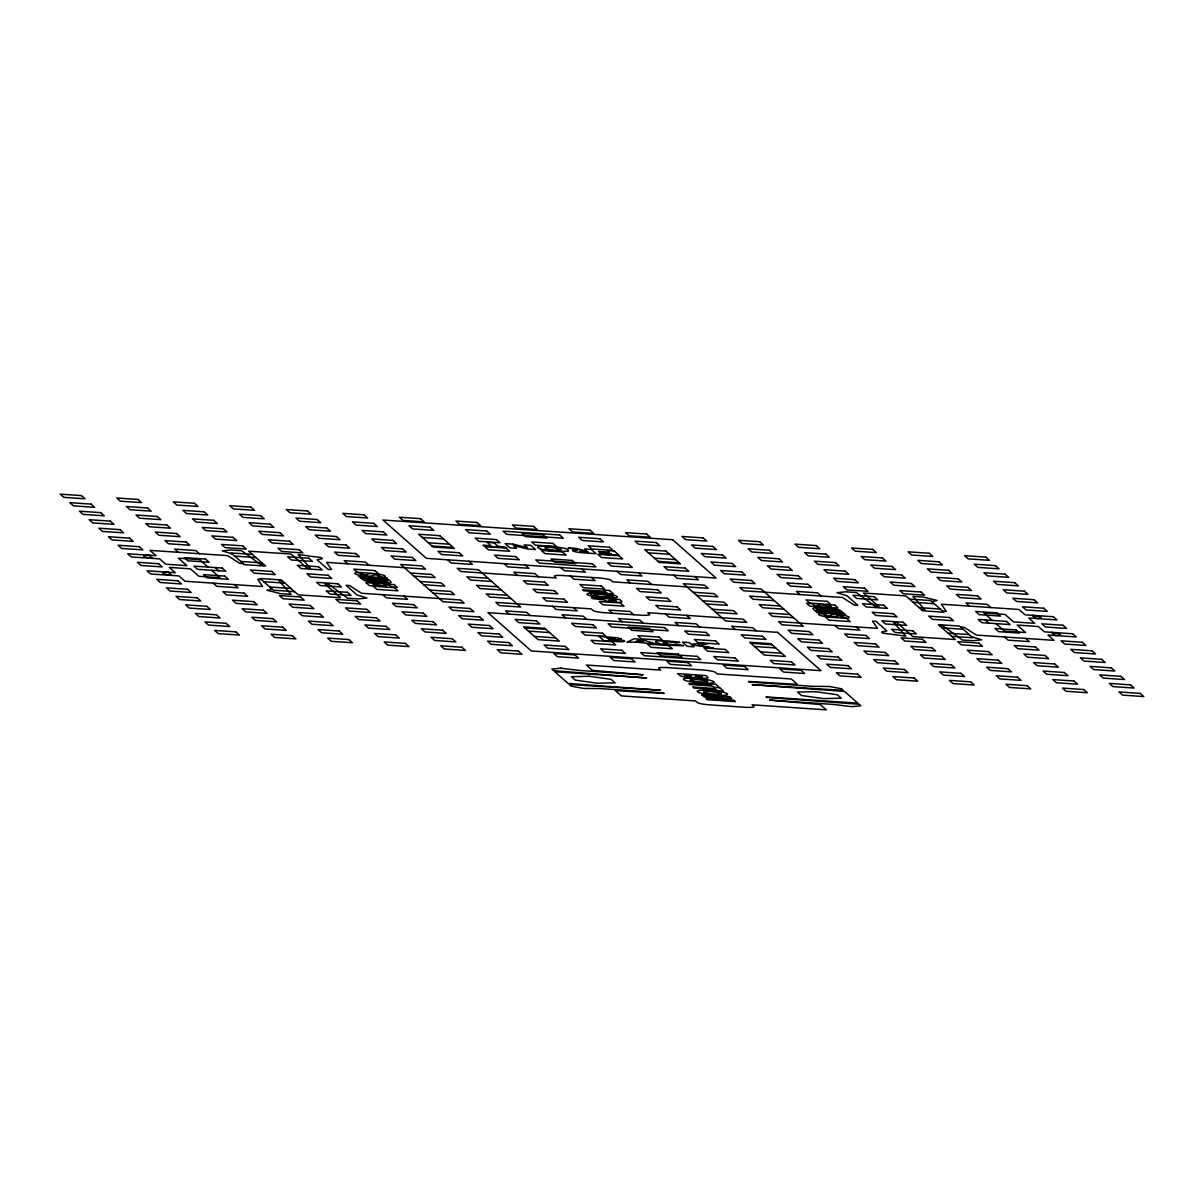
<?xml version="1.0" encoding="UTF-8"?>
<svg xmlns="http://www.w3.org/2000/svg" width="1204" height="1204" viewBox="0 0 1204 1204"><rect width="100%" height="100%" fill="white"/><g stroke="black" fill="none" stroke-linecap="round" stroke-linejoin="round"><path stroke-width="1.5" d="M703.678 692.149L709.337 691.487L719.932 692.857A8.338 1.114 5.3 0 1 721.091 693.79M384.964 581.532L374.489 581.547L367.671 579.41L384.979 581.366M819.036 609.209L829.511 609.179L836.328 611.301L819.036 609.42M379.501 575.858L379.531 575.813A8.157 1.099 5.3 0 1 379.17 576.024M824.469 614.913L824.559 614.823A8.157 1.099 5.3 0 1 824.83 614.687M830.564 615.485L831.151 615.078A11.438 1.535 5.3 0 1 832.205 614.762A8.262 1.114 5.3 0 1 834.221 614.597L837.096 614.687A11.92 1.595 5.3 0 1 838.797 614.808L841.972 615.139A8.624 1.159 5.3 0 1 845.328 615.696A10.61 1.415 5.3 0 1 847.631 616.343A14.915 2.002 5.3 0 1 848.775 616.899A16.991 2.273 5.3 0 1 848.82 617.803L847.977 618.103A11.754 1.58 5.3 0 1 846.623 618.299L825.342 616.945L828.954 620.135L850.159 621.58L846.532 618.374L841.295 617.321A7.781 1.038 5.3 0 0 842.469 617.185L842.649 617.14A10.114 1.355 5.3 0 0 843.101 617.005L843.282 616.899A6.968 0.933 5.3 0 0 842.845 616.373L838.345 615.771M367.175 574.594L367.476 574.353A24.426 3.266 5.3 0 1 368.108 573.977A9.09 1.219 5.3 0 1 369.237 573.736A7.299 0.978 5.3 0 1 371.253 573.646L378.583 574.188A8.548 1.144 5.3 0 1 381.773 574.759A11.062 1.49 5.3 0 1 383.941 575.392A16.269 2.182 5.3 0 1 385.114 576.024A15.05 2.017 5.3 0 1 385.054 576.701A12.913 1.731 5.3 0 1 383.233 577.183L377.89 576.204A6.336 0.843 5.3 0 0 379.155 576.024M836.87 616.087L836.675 616.237A24.426 3.266 5.3 0 1 835.892 616.749A9.09 1.219 5.3 0 1 834.763 616.99A7.299 0.978 5.3 0 1 832.747 617.08L825.417 616.538A8.548 1.144 5.3 0 1 822.227 615.966A11.062 1.49 5.3 0 1 820.059 615.334A16.269 2.182 5.3 0 1 818.886 614.702A15.05 2.017 5.3 0 1 818.946 614.025A12.913 1.731 5.3 0 1 820.767 613.543L826.11 614.507A6.336 0.843 5.3 0 0 824.845 614.687M830.73 615.364L830.459 615.575A11.543 1.55 5.3 0 1 829.917 615.861L825.011 615.379A7.435 0.993 5.3 0 1 824.424 614.913M579.786 551.191L587.356 551.417L588.485 552.41L584.843 552.154M272.134 589.132L266.882 590.246L280.502 593.632L291.097 594.355L278.952 580.749L282.473 580.99M931.866 601.579L937.118 600.465L923.498 597.094L912.903 596.371L925.048 609.961L921.527 609.721M615.891 601.082L609.299 600.209M617.532 640.573L609.525 640.302L608.411 639.324L612.204 639.58A8.308 1.114 5.3 0 1 615.861 639.911L617.577 640.377M676.031 642.77L679.869 642.394A10.384 1.385 5.3 0 0 678.123 642.078L674.646 641.612A17.428 2.333 5.3 0 0 668.581 641.04L667.001 640.949A16.736 2.242 5.3 0 0 662.08 640.784M365.655 574.955L361.23 574.383A6.968 0.933 5.3 0 1 360.733 573.826L360.899 573.721A10.114 1.355 5.3 0 1 361.35 573.571L361.531 573.54A7.781 1.038 5.3 0 1 362.69 573.405L357.392 572.412A11.754 1.58 5.3 0 0 356.023 572.622L355.18 572.923A16.991 2.273 5.3 0 0 355.21 573.811A14.915 2.002 5.3 0 0 356.369 574.383A10.61 1.415 5.3 0 0 358.672 575.015A8.624 1.159 5.3 0 0 362.028 575.587L365.203 575.918A11.92 1.595 5.3 0 0 366.904 576.039L369.778 576.114A8.262 1.114 5.3 0 0 371.795 575.963A11.438 1.535 5.3 0 0 372.834 575.632L373.616 575.091A11.543 1.55 5.3 0 1 374.083 574.865L379.109 575.407A7.435 0.993 5.3 0 1 379.576 575.813M422.258 537.451L443.463 538.895M648.369 552.832L669.559 554.261M428.293 542.763L449.498 544.208M654.389 558.144L675.594 559.589M431.92 545.969L453.11 547.399M658.016 561.35L679.207 562.78M252.343 554.382L231.153 552.937L244.412 564.646L265.617 566.091L248.701 551.191L291.097 554.066L306.779 567.912L310.316 568.153L298.171 554.547L321.167 557.587L322.371 558.656L317.119 559.77L327.985 569.357L331.506 569.597L326.6 562.373L425.539 569.116L421.912 565.91L400.721 564.48L442.937 601.729L464.127 603.174L460.515 599.983L361.576 593.256L349.596 585.565L346.075 585.325L356.926 594.896L367.009 598.042L358.22 598.915L347.625 598.192L328.406 584.121L324.869 583.88L340.551 597.711L298.156 594.836L281.284 579.937L260.094 578.492L273.368 590.201L294.559 591.646M909.441 599.08L930.632 600.525L943.906 612.234L922.716 610.789L905.844 595.89L863.449 593L879.131 606.846L875.594 606.605L856.375 592.518L845.78 591.796L836.991 592.669L847.074 595.814L857.925 605.401L854.404 605.16L842.424 597.47L743.485 590.743L739.873 587.537L761.063 588.982L803.279 626.246L782.088 624.801L778.461 621.61L877.4 628.337L872.494 621.129L876.015 621.369L886.881 630.941L881.629 632.07L882.833 633.123L905.829 636.163L893.684 622.573L897.221 622.814L912.903 636.645L955.299 639.535L938.383 624.62L959.588 626.065L972.847 637.774L951.657 636.344M234.765 556.128L255.955 557.572M913.053 602.271L934.259 603.716M240.8 561.455L261.99 562.9M410.368 572.984L431.559 574.428L435.186 577.619L413.995 576.189M488.087 578.281L466.896 576.836L470.508 580.027L491.714 581.472M692.992 592.217L714.183 593.662L717.81 596.853L696.604 595.408M770.711 597.5L749.52 596.055L753.132 599.261L774.338 600.691M919.088 607.599L940.279 609.043M243.193 563.577L239.656 563.337L227.676 555.646L149.973 550.363L156.008 555.691L152.472 555.45A10.791 1.445 5.3 0 0 143.682 556.323A10.791 1.445 5.3 0 0 156.099 558.641L159.635 558.882L165.655 564.209L186.861 565.654L178.418 558.189L199.608 559.634L208.051 567.084M264.383 565.022L260.862 564.781L241.643 550.71L231.048 549.987L222.258 550.86L232.342 554.006M942.717 611.165L946.254 611.406L941.332 604.197L1019.035 609.48L1025.071 614.808L1028.607 615.048A10.791 1.445 5.3 0 1 1041.008 617.366A10.791 1.445 5.3 0 1 1032.219 618.239L1028.698 617.998L1034.718 623.326L1013.527 621.881L1005.084 614.431L983.879 612.986L992.322 620.436M420.015 581.502L441.221 582.947L444.833 586.137L423.642 584.708M497.734 586.799L476.543 585.355L480.155 588.545L501.361 589.99M702.639 600.736L723.845 602.181L727.457 605.371L706.266 603.926M780.358 606.018L759.167 604.574L762.779 607.764L783.985 609.209M429.662 590.02L450.868 591.465L454.48 594.656L433.289 593.211M507.396 595.318L486.19 593.873L489.817 597.064L511.008 598.508M712.286 609.254L733.492 610.684L737.104 613.889L715.913 612.445M790.005 614.537L768.814 613.092L772.441 616.282L793.632 617.727M261.283 579.545L257.746 579.32L262.668 586.529L184.964 581.231L178.929 575.918L175.393 575.678A10.791 1.445 5.3 0 1 162.991 573.36A10.791 1.445 5.3 0 1 171.781 572.487L175.302 572.728L169.282 567.4L190.473 568.845L198.916 576.295L220.121 577.739L211.678 570.29M939.617 625.689L943.138 625.929L962.357 640.016L972.952 640.739L981.742 639.851L971.658 636.72M960.807 627.133L964.344 627.374L976.324 635.065L1054.027 640.347L1047.992 635.035L1051.528 635.276A10.791 1.445 5.3 0 0 1060.318 634.388A10.791 1.445 5.3 0 0 1047.901 632.07L1044.365 631.829L1038.345 626.516L1017.139 625.072L1025.582 632.521L1004.392 631.077L995.949 623.627M263.721 581.683L284.912 583.127M942.01 627.826L963.2 629.256M269.741 587.01L290.947 588.44M948.045 633.138L969.235 634.583M524.793 627.931L545.984 629.376M750.89 643.312L772.08 644.757M528.405 631.122L549.611 632.567M754.502 646.503L775.707 647.948M534.441 636.449L555.631 637.894M760.537 651.831L781.742 653.275M713.822 687.288L719.721 687.74M584.662 552.154L579.801 551.417M726.072 700.081L706.056 698.696L707.184 699.705L735.448 701.631L733.763 700.141L714.574 697.959L731.596 698.23L729.94 696.755L701.676 694.843L702.775 695.807L722.746 697.146L703.979 696.875L726.057 700.066M695.295 677.069L696.168 677.34A6.938 0.933 5.3 0 0 698.079 677.732L701.601 678.153A9.361 1.249 5.3 0 0 703.211 678.243L705.589 678.303A6.772 0.903 5.3 0 0 707.425 678.108A10.159 1.355 5.3 0 0 708.027 677.717A17.639 2.363 5.3 0 0 707.817 677.235L705.89 675.534L677.626 673.608L679.553 675.309A19.098 2.558 5.3 0 0 680.636 675.941A10.881 1.46 5.3 0 0 682.593 676.558A7.48 1.008 5.3 0 0 685.558 677.084L688.492 677.416A10.324 1.385 5.3 0 0 689.952 677.521A6.757 0.903 5.3 0 0 692.059 677.596A7.058 0.948 5.3 0 0 695.175 677.069M685.166 675.73L691.292 676.482A8.308 1.114 5.3 0 0 691.307 675.986L684.263 674.977L684.91 675.564M990.787 607.553L987.16 604.363L965.969 602.918L969.581 606.124M1025.763 638.436L1029.375 641.627L1008.184 640.182L1004.557 636.991M985.263 619.955L988.875 623.145M821.203 596.025L817.591 592.835L796.386 591.39L800.013 594.58M856.179 626.893L859.806 630.083L838.601 628.654L834.989 625.448M694.889 576.626L698.501 579.816L677.31 578.371L673.698 575.181M756.398 630.911L752.786 627.72L731.596 626.276L735.208 629.481M638.361 572.773L641.988 575.979L620.782 574.534L617.17 571.343M651.635 584.482L648.008 581.291L626.817 579.846L630.429 583.052M686.611 615.364L690.238 618.555L669.033 617.11L665.421 613.92M699.885 627.073L696.258 623.883L675.068 622.438L678.68 625.628M581.833 568.935L585.46 572.126L564.27 570.681L560.643 567.49M591.495 577.453L595.107 580.644L573.917 579.199L570.29 576.009M633.71 614.717L630.083 611.512L608.893 610.082L612.505 613.272M643.357 623.221L639.73 620.03L618.54 618.585L622.167 621.791M615.921 600.615L609.239 600.149M525.32 565.082L528.932 568.288L507.742 566.843L504.115 563.653M538.579 576.806L534.967 573.601L513.762 572.171L517.389 575.361M573.571 607.674L577.183 610.864L555.992 609.42L552.365 606.229M586.83 619.383L583.218 616.192L562.012 614.747L565.639 617.938M468.792 561.245L472.404 564.435L451.214 562.99L447.602 559.8M530.302 615.53L526.69 612.339L505.499 610.895L509.111 614.1M369.011 565.263L365.399 562.072L344.193 560.628L347.821 563.818M403.987 596.13L407.614 599.336L386.409 597.891L382.797 594.701M199.443 553.735L195.816 550.544L174.625 549.099L178.237 552.29M215.125 567.566L218.737 570.756M234.419 584.602L238.031 587.793L216.84 586.348L213.213 583.157M713.837 682.066L713.791 681.946A20.679 2.769 5.3 0 0 713.235 681.449L713.024 681.329A16.721 2.242 5.3 0 0 710.691 680.471A13.846 1.851 5.3 0 0 703.949 679.161A14.719 1.972 5.3 0 0 701.766 678.89L693.022 678.213A14.884 1.987 5.3 0 0 690.915 678.153A15.291 2.047 5.3 0 0 689.621 678.138A14.282 1.911 5.3 0 0 684.188 678.665A16.299 2.182 5.3 0 0 683.541 679.327L683.586 679.432A19.911 2.664 5.3 0 0 684.143 679.929L684.369 680.049A16.48 2.212 5.3 0 0 686.747 680.922A14.147 1.896 5.3 0 0 693.654 682.247A15.291 2.047 5.3 0 0 695.114 682.427A14.884 1.987 5.3 0 0 698.185 682.758L706.718 683.255A14.719 1.972 5.3 0 0 707.982 683.27A13.816 1.851 5.3 0 0 713.25 682.728A16.916 2.273 5.3 0 0 713.837 682.066M537.511 547.308L539.588 548.663A14.719 1.972 5.3 0 0 540.385 548.904M611.18 596.582A8.684 1.159 5.3 0 1 603.716 596.763A9.015 1.204 5.3 0 1 594.55 595.513M610.91 596.552A8.338 1.114 5.3 0 0 609.721 595.619L599.156 594.249L593.497 594.896A8.488 1.144 5.3 0 0 594.746 595.498M605.115 600.525A11.212 1.505 5.3 0 0 607.207 601.172A7.751 1.038 5.3 0 0 610.383 601.729L618.66 602.301A7.359 0.993 5.3 0 0 620.933 602.135A9.918 1.324 5.3 0 0 621.7 601.834L621.806 601.699A19.941 2.679 5.3 0 0 621.52 601.082L619.759 599.517L591.495 597.59L592.654 598.629L603.896 599.863A18.812 2.513 5.3 0 0 605.085 600.525M707.651 681.72A8.684 1.159 5.3 0 1 700.171 681.9A9.015 1.204 5.3 0 1 691.021 680.651M707.38 681.69A8.338 1.114 5.3 0 0 706.191 680.742L695.611 679.387L689.952 680.034A8.488 1.144 5.3 0 0 691.216 680.636M721.362 693.835A8.684 1.159 5.3 0 1 713.897 694.016A9.015 1.204 5.3 0 1 704.731 692.751M704.942 692.751A8.488 1.144 5.3 0 1 703.693 692.149M548.332 547.338A9.015 1.204 5.3 0 0 545.201 548.287A8.684 1.159 5.3 0 0 551.598 549.882A8.338 1.114 5.3 0 0 557.798 550.243L561.395 549.566L552.124 547.534A8.488 1.144 5.3 0 0 548.497 547.368M537.676 547.474A14.719 1.972 5.3 0 1 538.037 547.098M537.887 546.932A15.291 2.047 5.3 0 1 538.293 546.782A14.147 1.896 5.3 0 1 543.38 546.3A16.48 2.212 5.3 0 1 548.226 546.42L549.009 546.466A19.911 2.664 5.3 0 1 552.26 546.691L553.057 546.751A16.299 2.182 5.3 0 1 558.385 547.323A14.282 1.911 5.3 0 1 565.955 548.738A15.291 2.047 5.3 0 1 566.738 548.994A14.884 1.987 5.3 0 1 567.716 549.37L568.589 550.634A14.719 1.972 5.3 0 1 568.032 550.875M568.047 550.875A13.846 1.851 5.3 0 1 562.915 551.312A16.721 2.242 5.3 0 1 558.084 551.191L557.317 551.146A20.679 2.769 5.3 0 1 554.066 550.935L553.253 550.86A16.916 2.273 5.3 0 1 547.91 550.303A13.816 1.851 5.3 0 1 540.37 548.904M658.287 643.357A14.824 1.987 5.3 0 0 671.125 645.329L680.877 645.75A13.44 1.806 5.3 0 0 683.721 645.57L678.213 644.576A6.938 0.933 5.3 0 1 676.452 644.712L676.121 644.727A6.622 0.888 5.3 0 1 675.008 644.712L673.683 644.652A9.798 1.309 5.3 0 1 672.705 644.591A8.714 1.174 5.3 0 1 663.705 643.011A8.714 1.174 5.3 0 1 666.926 641.943M658.392 643.357A15.381 2.062 5.3 0 1 657.58 643.117A14.704 1.972 5.3 0 1 656.616 642.74L655.939 642.364A18.903 2.528 5.3 0 1 655.578 642.003L655.563 641.672A14.207 1.896 5.3 0 1 655.909 641.401L656.105 641.311A14.207 1.896 5.3 0 1 662.155 640.784M676.031 642.77A5.824 0.783 5.3 0 0 673.593 642.364L673.171 642.304A8.413 1.129 5.3 0 0 666.685 641.867M385.686 583.157A15.11 2.032 5.3 0 1 372.743 582.284L364.391 580.569L360.628 578.01L388.892 579.922L390.623 581.472A25.495 3.416 5.3 0 1 390.909 582.36A13.695 1.836 5.3 0 1 385.942 583.233M367.009 574.609A6.742 0.903 5.3 0 1 365.896 574.97M836.991 616.102A6.742 0.903 5.3 0 1 838.104 615.756M818.314 607.553A15.11 2.032 5.3 0 1 831.257 608.426L839.609 610.142L843.372 612.716L815.108 610.789L813.377 609.254A25.495 3.416 5.3 0 1 813.091 608.366A13.695 1.836 5.3 0 1 818.058 607.493M572.908 550.649L572.938 550.83A11.483 1.535 5.3 0 0 573.285 551.116L574.654 551.613A7.615 1.023 5.3 0 0 577.544 552.169A10.58 1.415 5.3 0 0 581.261 552.621A19.098 2.558 5.3 0 0 585.31 552.952L596.085 553.689L591.269 549.43L584.557 548.979L586.468 550.664L584.151 550.514L576.129 548.407L568.153 547.865L577.604 550.183L574.88 550.213A7.781 1.038 5.3 0 0 573.766 550.318A6.998 0.933 5.3 0 0 572.969 550.559L572.908 550.649M621.279 639.098L620.557 639.444A6.938 0.933 5.3 0 1 618.916 639.55L617.577 639.55A7.058 0.948 5.3 0 1 623.702 640.528A6.757 0.903 5.3 0 1 624.44 640.889A10.324 1.385 5.3 0 1 624.635 641.1L624.259 641.461A7.48 1.008 5.3 0 1 622.257 641.687A10.881 1.46 5.3 0 1 619.022 641.657A19.098 2.558 5.3 0 1 615.139 641.446L603.881 640.678L599.05 636.419L610.308 637.187A17.639 2.363 5.3 0 1 613.724 637.473A10.159 1.355 5.3 0 1 617.035 637.849A6.772 0.903 5.3 0 1 619.684 638.346L620.933 638.782A9.361 1.249 5.3 0 1 621.249 639.023L621.279 639.098M614.762 638.782L606.56 637.684L609.916 637.924A7.179 0.963 5.3 0 1 613.303 638.225L614.777 638.677M638.466 640.152L636.525 641.371L643.628 641.852L638.466 640.152M635.501 642.063L626.953 642.259L633.981 638.797L640.603 639.249L657.173 644.306L635.501 642.063M702.052 677.115L695.761 675.76L702.158 676.663A7.179 0.963 5.3 0 1 702.158 677.13M699.404 643.252L691.262 644.29L689.185 642.56L682.472 642.093L687.303 646.352L694.016 646.819L691.864 644.862L713.49 648.143L697.989 644.968L707.952 643.839L699.404 643.252M560.628 668.205L551.853 669.078L553.659 670.673L646.714 677.987L554.863 671.742L568.122 683.451L660.59 690.223L569.341 684.519L571.147 686.114L583.549 688.432L600.013 688.568L663.6 692.887L664.202 693.429L615.349 690.584L621.369 695.912L695.566 700.954L697.372 702.549A10.791 1.445 5.3 0 0 709.788 704.867L745.11 707.275A10.791 1.445 5.3 0 0 753.9 706.402L752.094 704.807L826.275 709.848L820.255 704.536L769.582 700.096L833.168 704.43L852.041 706.688L860.83 705.815L859.024 704.22L766.572 697.432L765.97 696.905L857.82 703.151L844.546 691.442L752.094 684.67L843.342 690.374L841.536 688.778L829.12 686.461L812.67 686.325L749.084 682.006L748.482 681.464L797.334 684.308L791.299 678.981L717.102 673.924L715.296 672.329A10.791 1.445 5.3 0 0 702.895 670.011L667.558 667.618A10.791 1.445 5.3 0 0 658.769 668.491L660.59 670.086L586.393 665.044L592.428 670.357L643.102 674.797L579.5 670.462L560.628 668.205M589.373 676.287L571.433 676.678L575.361 680.125L597.214 683.21L615.139 682.834L611.211 679.372L589.373 676.287M815.469 691.668L797.545 692.044L801.458 695.506L823.31 698.591L841.235 698.215L837.307 694.753L815.469 691.668M610.247 598.117L601.714 597.62A14.884 1.987 5.3 0 1 598.644 597.289A15.291 2.047 5.3 0 1 597.199 597.109A14.147 1.896 5.3 0 1 590.276 595.784A16.48 2.212 5.3 0 1 587.898 594.911L587.672 594.791A19.911 2.664 5.3 0 1 587.116 594.309L587.07 594.189A16.299 2.182 5.3 0 1 587.718 593.527A14.282 1.911 5.3 0 1 593.136 593A15.291 2.047 5.3 0 1 594.445 593.015A14.884 1.987 5.3 0 1 596.552 593.075L605.296 593.753A14.719 1.972 5.3 0 1 607.463 594.023A13.846 1.851 5.3 0 1 614.221 595.333A16.721 2.242 5.3 0 1 616.553 596.191L616.764 596.311A20.679 2.769 5.3 0 1 617.321 596.808L617.381 596.928A16.916 2.273 5.3 0 1 616.794 597.59A13.816 1.851 5.3 0 1 611.542 598.132A14.719 1.972 5.3 0 1 610.247 598.117M720.443 695.37L711.895 694.874A14.884 1.987 5.3 0 1 708.825 694.542A15.291 2.047 5.3 0 1 707.38 694.347A14.147 1.896 5.3 0 1 700.457 693.037A16.48 2.212 5.3 0 1 698.079 692.165L697.853 692.029A19.911 2.664 5.3 0 1 697.312 691.547L697.251 691.427A16.299 2.182 5.3 0 1 697.899 690.765A14.282 1.911 5.3 0 1 703.317 690.238A15.291 2.047 5.3 0 1 704.626 690.253A14.884 1.987 5.3 0 1 706.748 690.313L715.492 690.991A14.719 1.972 5.3 0 1 717.644 691.262A13.846 1.851 5.3 0 1 724.402 692.571A16.721 2.242 5.3 0 1 726.734 693.444L726.945 693.564A20.679 2.769 5.3 0 1 727.502 694.046L727.562 694.166A16.916 2.273 5.3 0 1 726.975 694.843A13.816 1.851 5.3 0 1 721.723 695.37A14.719 1.972 5.3 0 1 720.443 695.37M81.39 495.596L60.2 494.152L63.812 497.342L85.017 498.787L81.39 495.596M137.918 499.434L116.728 497.989L120.34 501.195L141.545 502.625L137.918 499.434M194.446 503.287L173.256 501.842L176.868 505.033L198.058 506.478L194.446 503.287M250.974 507.125L229.768 505.68L233.395 508.886L254.586 510.315L250.974 507.125M307.502 510.978L286.296 509.533L289.923 512.723L311.114 514.168L307.502 510.978M364.014 514.815L342.824 513.371L346.436 516.576L367.641 518.006L364.014 514.815M420.542 518.668L399.352 517.223L402.964 520.414L424.169 521.859L420.542 518.668M477.07 522.506L455.864 521.061L459.492 524.252L480.682 525.697L477.07 522.506M533.598 526.359L512.392 524.914L516.019 528.104L537.21 529.549L533.598 526.359M590.111 530.196L568.92 528.752L572.532 531.942L593.738 533.387L590.111 530.196M646.638 534.049L625.448 532.604L629.06 535.795L650.265 537.24L646.638 534.049M703.166 537.887L681.976 536.442L685.588 539.633L706.778 541.078L703.166 537.887M759.694 541.725L738.488 540.295L742.115 543.486L763.306 544.93L759.694 541.725M816.222 545.578L795.016 544.133L798.643 547.323L819.834 548.768L816.222 545.578M872.734 549.415L851.544 547.986L855.156 551.176L876.361 552.621L872.734 549.415M929.262 553.268L908.072 551.823L911.684 555.014L932.889 556.459L929.262 553.268M985.79 557.106L964.585 555.676L968.212 558.867L989.402 560.312L985.79 557.106M672.66 539.738L382.977 520.038L426.397 558.355L716.079 578.071L672.66 539.738M559.694 534.997L503.167 531.16L506.794 534.35L563.322 538.203L559.694 534.997M91.052 504.115L69.847 502.67L73.474 505.861L94.664 507.305L91.052 504.115M147.565 507.953L126.375 506.508L129.987 509.713L151.192 511.143L147.565 507.953M204.093 511.805L182.903 510.361L186.515 513.551L207.72 514.996L204.093 511.805M260.621 515.643L239.43 514.198L243.042 517.389L264.233 518.834L260.621 515.643M317.149 519.496L295.943 518.051L299.57 521.242L320.761 522.687L317.149 519.496M373.661 523.334L352.471 521.889L356.083 525.079L377.288 526.524L373.661 523.334M430.189 527.171L408.999 525.742L412.611 528.932L433.816 530.377L430.189 527.171M486.717 531.024L465.527 529.579L469.139 532.77L490.329 534.215L486.717 531.024M543.245 534.862L522.039 533.432L525.666 536.623L546.857 538.068L543.245 534.862M599.773 538.715L578.567 537.27L582.194 540.461L603.385 541.905L599.773 538.715M656.285 542.553L635.095 541.123L638.707 544.313L659.912 545.758L656.285 542.553M712.813 546.405L691.623 544.961L695.235 548.151L716.44 549.596L712.813 546.405M769.341 550.243L748.135 548.813L751.763 552.004L772.953 553.449L769.341 550.243M825.869 554.096L804.663 552.651L808.29 555.842L829.481 557.286L825.869 554.096M882.381 557.934L861.191 556.489L864.803 559.694L886.009 561.124L882.381 557.934M938.909 561.786L917.719 560.342L921.331 563.532L942.536 564.977L938.909 561.786M995.437 565.624L974.247 564.179L977.859 567.385L999.049 568.815L995.437 565.624M100.7 512.633L79.494 511.188L83.121 514.379L104.312 515.824L100.7 512.633M157.227 516.471L136.022 515.026L139.649 518.217L160.839 519.661L157.227 516.471M213.74 520.309L192.55 518.879L196.162 522.069L217.367 523.514L213.74 520.309M270.268 524.161L249.077 522.717L252.689 525.907L273.895 527.352L270.268 524.161M326.796 527.999L305.59 526.569L309.217 529.76L330.408 531.205L326.796 527.999M383.323 531.852L362.118 530.407L365.745 533.598L386.935 535.043L383.323 531.852M439.836 535.69L418.646 534.245L433.124 547.022L454.314 548.467L439.836 535.69M496.364 539.543L475.174 538.098L478.786 541.288L499.991 542.733L496.364 539.543M552.892 543.38L531.701 541.951L535.313 545.141L556.504 546.586L552.892 543.38M609.42 547.233L588.214 545.788L591.841 548.979L613.032 550.424L609.42 547.233M665.947 551.071L644.742 549.626L659.22 562.403L680.41 563.848L665.932 551.071M722.46 554.924L701.27 553.479L704.882 556.669L726.087 558.114L722.46 554.924M778.988 558.761L757.798 557.317L761.41 560.522L782.615 561.952L778.988 558.761M835.516 562.614L814.31 561.169L817.937 564.36L839.128 565.805L835.516 562.614M892.044 566.452L870.838 565.007L874.465 568.213L895.656 569.642L892.044 566.452M948.556 570.305L927.366 568.86L930.978 572.05L952.183 573.495L948.556 570.305M1005.084 574.142L983.894 572.698L987.506 575.888L1008.711 577.333L1005.084 574.142M494.016 542.823L487.199 542.357L491.021 545.728L483.045 545.186L484.038 546.074L506.824 547.624L497.854 546.195L494.016 542.823M512.859 544.103L505.123 543.576L509.939 547.835L516.576 548.287L513.265 545.487L527.864 549.054L535.645 549.581L530.829 545.322L524.207 544.87L527.518 547.669L512.859 544.103M614.251 550.996L607.508 550.544L609.39 552.2L598.448 551.447L611.346 553.915L599.487 553.118L600.48 553.99L619.082 555.255L614.251 550.996M110.347 521.136L89.156 519.707L92.768 522.897L113.959 524.342L110.347 521.136M166.874 524.989L145.669 523.544L149.296 526.735L170.486 528.18L166.874 524.989M223.387 528.827L202.197 527.397L205.824 530.588L227.014 532.033L223.387 528.827M279.915 532.68L258.725 531.235L262.337 534.425L283.542 535.87L279.915 532.68M336.443 536.517L315.252 535.088L318.864 538.278L340.055 539.723L336.443 536.517M392.971 540.37L371.765 538.925L375.392 542.116L396.583 543.561L392.971 540.37M506.011 548.061L484.821 546.616L488.433 549.807L509.638 551.251L506.011 548.061M562.539 551.899L541.348 550.454L544.961 553.659L566.166 555.089L562.539 551.899M619.067 555.751L597.876 554.307L601.488 557.497L622.679 558.942L619.067 555.751M732.107 563.442L710.917 561.997L714.529 565.188L735.734 566.632L732.107 563.442M788.635 567.28L767.445 565.835L771.057 569.025L792.262 570.47L788.635 567.28M845.163 571.132L823.972 569.688L827.584 572.878L848.775 574.323L845.163 571.132M901.691 574.97L880.485 573.525L884.112 576.716L905.303 578.161L901.691 574.97M958.218 578.808L937.013 577.378L940.64 580.569L961.83 582.014L958.218 578.808M1014.731 582.661L993.541 581.216L997.153 584.407L1018.358 585.851L1014.731 582.661M119.994 529.655L98.803 528.21L102.415 531.415L123.621 532.845L119.994 529.655M176.521 533.507L155.316 532.063L158.943 535.253L180.133 536.698L176.521 533.507M233.049 537.345L211.844 535.9L215.471 539.106L236.661 540.536L233.049 537.345M289.562 541.198L268.372 539.753L271.984 542.944L293.189 544.389L289.562 541.198M346.09 545.036L324.899 543.591L328.511 546.797L349.717 548.226L346.09 545.036M402.618 548.889L381.427 547.444L385.039 550.634L406.23 552.079L402.618 548.889M459.145 552.726L437.94 551.281L441.567 554.487L462.757 555.917L459.145 552.726M515.673 556.579L494.468 555.134L498.095 558.325L519.285 559.77L515.673 556.579M572.186 560.417L550.996 558.972L554.608 562.163L575.813 563.607L572.186 560.417M628.714 564.27L607.523 562.825L611.135 566.015L632.341 567.46L628.714 564.27M685.242 568.107L664.036 566.663L667.663 569.853L688.854 571.298L685.242 568.107M741.769 571.945L720.564 570.515L724.191 573.706L745.381 575.151L741.769 571.945M798.282 575.798L777.092 574.353L780.704 577.544L801.909 578.989L798.282 575.798M854.81 579.636L833.619 578.206L837.231 581.397L858.437 582.841L854.81 579.636M911.338 583.488L890.147 582.044L893.759 585.234L914.95 586.679L911.338 583.488M967.865 587.326L946.66 585.896L950.287 589.087L971.477 590.532L967.865 587.326M1024.393 591.179L1003.188 589.734L1006.815 592.925L1028.005 594.37L1024.393 591.179M592.263 563.743L535.735 559.905L539.362 563.096L595.89 566.933L592.263 563.743M129.641 538.173L108.45 536.728L112.062 539.934L133.268 541.364L129.641 538.173M186.168 542.026L164.978 540.581L168.59 543.772L189.78 545.216L186.168 542.026M242.696 545.863L221.491 544.419L225.118 547.624L246.308 549.054L242.696 545.863M299.224 549.716L278.019 548.271L281.646 551.462L302.836 552.907L299.224 549.716M355.737 553.554L334.546 552.109L338.158 555.3L359.364 556.745L355.737 553.554M412.265 557.407L391.074 555.962L394.686 559.153L415.892 560.597L412.265 557.407M751.416 580.463L730.211 579.034L733.838 582.224L755.028 583.669L751.416 580.463M807.944 584.316L786.739 582.871L790.366 586.062L811.556 587.507L807.944 584.316M864.457 588.154L843.267 586.709L846.879 589.915L868.084 591.36L864.457 588.154M920.985 592.007L899.794 590.562L903.406 593.753L924.612 595.197L920.985 592.007M977.513 595.845L956.322 594.4L959.934 597.605L981.125 599.035L977.513 595.845M1034.04 599.697L1012.835 598.253L1016.462 601.443L1037.652 602.888L1034.04 599.697M139.288 546.691L118.097 545.246L121.709 548.437L142.915 549.882L139.288 546.691M308.871 558.22L287.666 556.79L291.293 559.98L312.483 561.425L308.871 558.22M478.439 569.763L457.249 568.318L460.861 571.509L556.248 577.995L554.442 576.4A10.791 1.445 5.3 0 1 563.231 575.527L598.554 577.935A10.791 1.445 5.3 0 1 610.97 580.253L612.776 581.848L708.163 588.335L704.536 585.144L683.345 583.699L725.56 620.963L746.751 622.393L743.139 619.202L647.752 612.716L649.558 614.311A10.791 1.445 5.3 0 1 640.769 615.184L605.446 612.791A10.791 1.445 5.3 0 1 593.03 610.473L591.224 608.878L495.837 602.391L499.464 605.582L520.655 607.027L478.439 569.763M874.119 596.672L852.914 595.227L856.541 598.433L877.731 599.863L874.119 596.672M1043.687 608.216L1022.482 606.771L1026.109 609.961L1047.299 611.406L1043.687 608.216M148.95 555.21L127.744 553.765L131.371 556.955L152.562 558.4L148.95 555.21M205.463 559.047L184.272 557.618L187.884 560.808L209.09 562.253L205.463 559.047M318.518 566.738L297.328 565.308L300.94 568.499L322.13 569.943L318.518 566.738M375.046 570.591L353.841 569.146L357.468 572.336L378.658 573.781L375.046 570.591M544.614 582.119L523.424 580.674L527.036 583.88L548.226 585.31L544.614 582.119M601.142 585.972L579.937 584.527L583.564 587.718L604.754 589.162L601.142 585.972M657.67 589.809L636.464 588.365L640.092 591.57L661.282 593L657.67 589.809M827.238 601.353L806.048 599.908L809.66 603.099L830.85 604.543L827.238 601.353M883.766 605.191L862.561 603.746L866.188 606.936L887.378 608.381L883.766 605.191M996.807 612.881L975.616 611.436L979.228 614.627L1000.434 616.072L996.807 612.881M1053.334 616.719L1032.144 615.289L1035.756 618.48L1056.946 619.925L1053.334 616.719M834.733 605.085L828.909 604.694L831.151 606.665L817.817 604.137L819.819 605.898L814.506 605.537L812.384 603.671L806.59 603.279L809.841 606.139L838.104 608.065L834.733 605.085M609.525 590.502L603.701 590.095L605.07 591.299L582.631 589.779L583.805 590.803L606.229 592.338L607.599 593.527L613.423 593.933L609.525 590.502M386.725 578.01L358.461 576.099L359.635 577.122L387.884 579.049L386.725 578.01M158.597 563.728L137.391 562.283L141.018 565.474L162.209 566.918L158.597 563.728M222.183 568.047L193.919 566.121L197.546 569.326L225.795 571.238L222.183 568.047M271.637 571.418L250.447 569.974L254.059 573.164L275.264 574.609L271.637 571.418M328.165 575.256L306.975 573.811L310.587 577.017L331.792 578.447L328.165 575.256M384.693 579.109L363.488 577.664L367.115 580.855L388.305 582.3L384.693 579.109M554.261 590.637L533.071 589.192L536.683 592.398L557.888 593.828L554.261 590.637M610.789 594.49L589.599 593.045L593.211 596.236L614.401 597.681L610.789 594.49M667.317 598.328L646.112 596.883L649.739 600.074L670.929 601.518L667.317 598.328M836.885 609.856L815.695 608.426L819.307 611.617L840.512 613.062L836.885 609.856M893.413 613.709L872.208 612.264L875.835 615.455L897.025 616.899L893.413 613.709M949.941 617.547L928.736 616.117L932.363 619.308L953.553 620.752L949.941 617.547M1006.454 621.399L978.205 619.473L981.817 622.664L1010.081 624.59L1006.454 621.399M1062.981 625.237L1041.791 623.807L1045.403 626.998L1066.609 628.443L1062.981 625.237M844.365 613.588L816.116 611.662L817.275 612.701L845.539 614.627L844.365 613.588M394.159 584.587L365.896 582.661L369.267 585.626L375.091 586.032L372.849 584.045L386.183 586.589L384.181 584.828L389.494 585.189L391.616 587.055L397.41 587.447L394.159 584.587M168.244 572.246L147.054 570.801L150.666 573.992L171.856 575.437L168.244 572.246M224.772 576.084L203.566 574.639L207.193 577.845L228.384 579.274L224.772 576.084M337.812 583.774L316.622 582.33L320.234 585.52L341.439 586.965L337.812 583.774M394.34 587.627L373.15 586.182L376.762 589.373L397.952 590.818L394.34 587.627M563.908 599.156L542.718 597.711L546.33 600.901L567.535 602.346L563.908 599.156M620.436 602.993L599.246 601.564L602.858 604.754L624.063 606.199L620.436 602.993M676.964 606.846L655.774 605.401L659.386 608.592L680.576 610.037L676.964 606.846M903.06 622.227L881.87 620.782L885.482 623.973L906.672 625.418L903.06 622.227M1016.116 629.918L994.91 628.473L998.537 631.664L1019.728 633.108L1016.116 629.918M1072.629 633.755L1051.438 632.311L1055.05 635.516L1076.256 636.946L1072.629 633.755M177.891 580.764L156.701 579.32L160.313 582.51L181.518 583.955L177.891 580.764M347.459 592.293L326.269 590.848L329.881 594.039L351.086 595.483L347.459 592.293M912.707 630.745L891.517 629.301L895.129 632.491L916.334 633.936L912.707 630.745M1082.291 642.274L1061.085 640.829L1064.712 644.035L1085.903 645.464L1082.291 642.274M187.538 589.268L166.348 587.838L169.96 591.029L191.165 592.473L187.538 589.268M244.066 593.12L222.875 591.676L226.487 594.866L247.678 596.311L244.066 593.12M300.594 596.958L279.388 595.528L283.015 598.719L304.206 600.164L300.594 596.958M357.121 600.811L335.916 599.366L339.543 602.557L360.733 604.002L357.121 600.811M413.634 604.649L392.444 603.219L396.056 606.41L417.261 607.854L413.634 604.649M470.162 608.502L448.972 607.057L452.584 610.247L473.789 611.692L470.162 608.502M809.314 631.573L788.108 630.128L791.735 633.319L812.926 634.764L809.314 631.573M865.842 635.411L844.636 633.966L848.263 637.157L869.454 638.602L865.842 635.411M922.354 639.264L901.164 637.819L904.776 641.01L925.981 642.454L922.354 639.264M978.882 643.102L957.692 641.657L961.304 644.847L982.509 646.292L978.882 643.102M1035.41 646.954L1014.219 645.51L1017.831 648.7L1039.022 650.145L1035.41 646.954M1091.938 650.792L1070.732 649.347L1074.359 652.538L1095.55 653.983L1091.938 650.792M777.603 632.356L487.921 612.655L531.34 650.973L821.023 670.688L777.603 632.356M664.638 627.63L608.11 623.777L611.737 626.968L668.265 630.821L664.638 627.63M197.185 597.786L175.995 596.356L179.607 599.547L200.812 600.992L197.185 597.786M253.713 601.639L232.522 600.194L236.135 603.385L257.34 604.829L253.713 601.639M310.241 605.477L289.05 604.032L292.662 607.237L313.853 608.667L310.241 605.477M366.768 609.329L345.563 607.885L349.19 611.075L370.38 612.52L366.768 609.329M423.296 613.167L402.091 611.722L405.718 614.928L426.908 616.358L423.296 613.167M479.809 617.02L458.619 615.575L462.231 618.766L483.436 620.211L479.809 617.02M536.337 620.858L515.146 619.413L518.758 622.618L539.964 624.048L536.337 620.858M592.865 624.71L571.659 623.266L575.286 626.456L596.477 627.901L592.865 624.71M649.392 628.548L628.187 627.103L631.814 630.294L653.004 631.739L649.392 628.548M705.905 632.401L684.715 630.956L688.327 634.147L709.532 635.592L705.905 632.401M762.433 636.239L741.243 634.794L744.855 637.985L766.06 639.429L762.433 636.239M818.961 640.077L797.77 638.647L801.382 641.837L822.573 643.282L818.961 640.077M875.489 643.929L854.283 642.484L857.91 645.675L879.101 647.12L875.489 643.929M932.016 647.767L910.811 646.337L914.438 649.528L935.628 650.973L932.016 647.767M988.529 651.62L967.339 650.175L970.951 653.366L992.156 654.81L988.529 651.62M1045.057 655.458L1023.867 654.028L1027.479 657.218L1048.684 658.663L1045.057 655.458M1101.585 659.31L1080.379 657.866L1084.006 661.056L1105.197 662.501L1101.585 659.31M544.78 628.307L523.589 626.878L538.068 639.64L559.258 641.085L544.78 628.307M770.876 643.688L749.686 642.259L764.164 655.021L785.354 656.466L770.876 643.688M206.847 606.304L185.642 604.859L189.269 608.065L210.459 609.495L206.847 606.304M263.36 610.157L242.17 608.712L245.782 611.903L266.987 613.348L263.36 610.157M319.888 613.995L298.697 612.55L302.309 615.756L323.515 617.185L319.888 613.995M376.416 617.848L355.225 616.403L358.837 619.593L380.028 621.038L376.416 617.848M432.943 621.685L411.738 620.241L415.365 623.431L436.555 624.876L432.943 621.685M489.471 625.538L468.266 624.093L471.893 627.284L493.083 628.729L489.471 625.538M602.512 633.214L581.321 631.784L584.933 634.975L606.124 636.419L602.512 633.214M659.039 637.067L637.834 635.622L641.461 638.812L662.651 640.257L659.039 637.067M715.567 640.904L694.362 639.474L697.989 642.665L719.179 644.11L715.567 640.904M828.608 648.595L807.417 647.165L811.029 650.356L832.235 651.8L828.608 648.595M885.136 652.448L863.945 651.003L867.557 654.193L888.748 655.638L885.136 652.448M941.663 656.285L920.458 654.856L924.085 658.046L945.275 659.491L941.663 656.285M998.176 660.138L976.986 658.693L980.613 661.884L1001.803 663.329L998.176 660.138M1054.704 663.976L1033.514 662.531L1037.126 665.737L1058.331 667.166L1054.704 663.976M1111.232 667.829L1090.041 666.384L1093.653 669.574L1114.844 671.019L1111.232 667.829M216.494 614.823L195.289 613.378L198.916 616.568L220.106 618.013L216.494 614.823M273.022 618.675L251.817 617.231L255.444 620.421L276.634 621.866L273.022 618.675M329.535 622.513L308.344 621.068L311.956 624.259L333.162 625.704L329.535 622.513M386.063 626.351L364.872 624.921L368.484 628.112L389.69 629.557L386.063 626.351M442.59 630.204L421.385 628.759L425.012 631.949L446.202 633.394L442.59 630.204M499.118 634.041L477.913 632.612L481.54 635.802L502.73 637.247L499.118 634.041M612.159 641.732L590.968 640.302L594.58 643.493L615.786 644.938L612.159 641.732M668.687 645.585L647.496 644.14L651.108 647.331L672.299 648.775L668.687 645.585M725.214 649.423L704.009 647.993L707.636 651.183L728.826 652.628L725.214 649.423M838.255 657.113L817.064 655.668L820.676 658.874L841.882 660.304L838.255 657.113M894.783 660.966L873.592 659.521L877.204 662.712L898.41 664.156L894.783 660.966M951.31 664.804L930.105 663.359L933.732 666.564L954.922 667.994L951.31 664.804M1007.838 668.656L986.633 667.212L990.26 670.402L1011.45 671.847L1007.838 668.656M1064.351 672.494L1043.161 671.049L1046.773 674.255L1067.978 675.685L1064.351 672.494M1120.879 676.347L1099.688 674.902L1103.3 678.093L1124.506 679.538L1120.879 676.347M226.141 623.341L204.951 621.896L208.563 625.087L229.753 626.531L226.141 623.341M282.669 627.179L261.464 625.749L265.091 628.939L286.281 630.384L282.669 627.179M339.197 631.031L317.991 629.587L321.618 632.777L342.809 634.222L339.197 631.031M395.71 634.869L374.519 633.439L378.131 636.63L399.337 638.075L395.71 634.869M452.237 638.722L431.047 637.277L434.659 640.468L455.864 641.913L452.237 638.722M508.765 642.56L487.56 641.115L491.187 644.321L512.377 645.765L508.765 642.56M565.293 646.413L544.088 644.968L547.715 648.158L568.905 649.603L565.293 646.413M621.806 650.25L600.615 648.805L604.227 652.011L625.433 653.441L621.806 650.25M678.334 654.103L657.143 652.658L660.755 655.849L681.961 657.294L678.334 654.103M734.861 657.941L713.671 656.496L717.283 659.702L738.473 661.131L734.861 657.941M791.389 661.794L770.184 660.349L773.811 663.539L795.001 664.984L791.389 661.794M847.917 665.631L826.712 664.187L830.339 667.392L851.529 668.822L847.917 665.631M904.43 669.484L883.239 668.039L886.851 671.23L908.057 672.675L904.43 669.484M960.958 673.322L939.767 671.877L943.379 675.068L964.57 676.513L960.958 673.322M1017.485 677.175L996.28 675.73L999.907 678.921L1021.097 680.365L1017.485 677.175M1074.013 681.012L1052.808 679.568L1056.435 682.758L1077.625 684.203L1074.013 681.012M1130.526 684.85L1109.335 683.42L1112.947 686.611L1134.153 688.056L1130.526 684.85M697.206 656.361L640.678 652.523L644.306 655.713L700.833 659.566L697.206 656.361M235.788 631.859L214.598 630.414L218.21 633.605L239.415 635.05L235.788 631.859M292.316 635.697L271.111 634.252L274.738 637.458L295.928 638.888L292.316 635.697M348.844 639.55L327.638 638.105L331.266 641.296L352.456 642.74L348.844 639.55M405.357 643.387L384.166 641.943L387.778 645.148L408.984 646.578L405.357 643.387M461.884 647.24L440.694 645.795L444.306 648.986L465.512 650.431L461.884 647.24M518.412 651.078L497.222 649.633L500.834 652.839L522.024 654.269L518.412 651.078M574.94 654.931L553.735 653.486L557.362 656.677L578.552 658.121L574.94 654.931M631.468 658.769L610.262 657.324L613.889 660.529L635.08 661.959L631.468 658.769M687.981 662.621L666.79 661.177L670.402 664.367L691.608 665.812L687.981 662.621M744.508 666.459L723.318 665.014L726.93 668.205L748.135 669.65L744.508 666.459M801.036 670.312L779.831 668.867L783.458 672.058L804.648 673.503L801.036 670.312M857.564 674.15L836.359 672.705L839.986 675.895L861.176 677.34L857.564 674.15M914.077 677.987L892.886 676.558L896.498 679.748L917.704 681.193L914.077 677.987M970.605 681.84L949.414 680.395L953.026 683.586L974.232 685.031L970.605 681.84M1027.132 685.678L1005.942 684.248L1009.554 687.439L1030.744 688.884L1027.132 685.678M1083.66 689.531L1062.455 688.086L1066.082 691.277L1087.272 692.721L1083.66 689.531M1140.188 693.369L1118.983 691.939L1122.61 695.129L1143.8 696.574L1140.188 693.369M715.748 684.248L709.924 683.857L711.293 685.046L688.854 683.526L690.027 684.549L712.452 686.084L715.251 688.553L692.812 687.017L693.986 688.056L716.41 689.576L717.78 690.78L723.604 691.171L715.748 684.248"/></g></svg>
